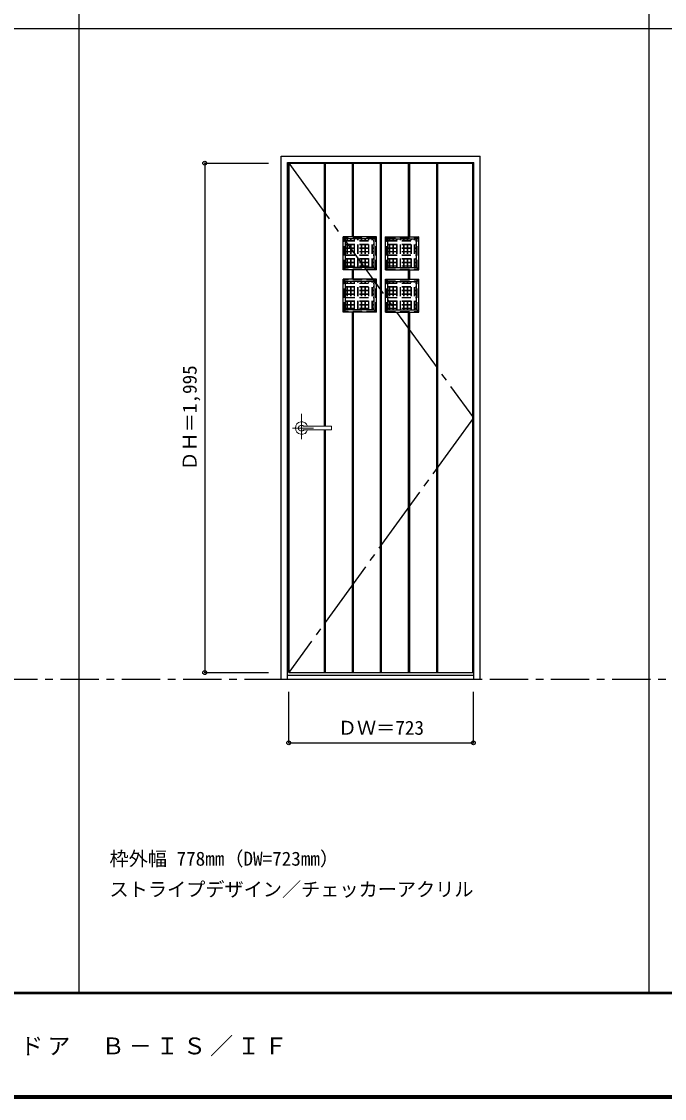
# Model space of a CAD drawing. Units: millimetres, scale not verified. Extents: x -6000 to 5700, y -4307 to 4260.
# Drawn here: x -3483 to -966, y -4205 to 12 of the extents above; entities that cross this region are included whole.
import ezdxf
from ezdxf.enums import TextEntityAlignment as Align

# ---------------------------------------------------------------- set-up
doc = ezdxf.new("R2010")
doc.units = ezdxf.units.MM
doc.header["$LTSCALE"] = 30
doc.header["$PDMODE"] = 32
doc.header["$PDSIZE"] = 15
for name, pattern in [('CHAIN1', [8, 5, -1, 1, -1]), ('CHAIN2', [12, 9, -1, 1, -1]), ('DASHED1', [1.8, 1.2, -0.6])]:
    doc.linetypes.add(name, pattern=pattern)
for name, color, linetype in [('0-1_通り芯', 4, 'CHAIN1'), ('0-2_扉', 3, 'Continuous'), ('0-3_仕上げ', 7, 'Continuous'), ('0-4_枠', 3, 'Continuous'), ('0-7', 7, 'CHAIN2'), ('0-A_文字', 7, 'Continuous'), ('0-B_寸法', 7, 'Continuous'), ('0-C_ハッチ', 4, 'DASHED1'), ('F-1_枠', 6, 'Continuous'), ('F-A_文字', 7, 'Continuous')]:
    doc.layers.add(name, color=color, linetype=linetype)
doc.layers.add('0-5_レバー', color=7, linetype='Continuous', lineweight=18)
doc.styles.add('ＭＳ ゴシック', font='')
doc.styles.get('ＭＳ ゴシック').set_extended_font_data('MS Gothic')

msp = doc.modelspace()

# ---------------------------------------------------------------- linework, layer by layer
at = {"layer": '0-1_通り芯', "color": 7}
msp.add_line((-5490, -2562.5), (5690, -2562.5), dxfattribs=at)
at = {"layer": '0-2_扉'}
for p, q in [((-2436.8, -542.5), (-1713.8, -542.5)), ((-2436.8, -2537.5), (-2436.8, -542.5)), ((-1713.8, -2537.5), (-1713.8, -542.5)), ((-2436.8, -2537.5), (-1713.8, -2537.5))]:
    msp.add_line(p, q, dxfattribs=at)
at = {"layer": '0-3_仕上げ'}
for p, q in [((-2436.8, -542.5), (-1713.8, -542.5)), ((-2436.8, -2537.5), (-2436.8, -542.5)), ((-2434.8, -2537.5), (-2434.8, -542.5)), ((-2297.3, -1573), (-2297.3, -542.5)), ((-2295.3, -1573), (-2295.3, -542.5)), ((-2293.3, -1573), (-2293.3, -542.5)), ((-2187.3, -830.5), (-2187.3, -542.5)), ((-2185.3, -830.5), (-2185.3, -542.5)), ((-2183.3, -830.5), (-2183.3, -542.5)), ((-2077.3, -2537.5), (-2077.3, -542.5)), ((-2075.3, -2537.5), (-2075.3, -542.5)), ((-2073.3, -2537.5), (-2073.3, -542.5)), ((-1967.3, -830.5), (-1967.3, -542.5)), ((-1965.3, -830.5), (-1965.3, -542.5)), ((-1963.3, -830.5), (-1963.3, -542.5)), ((-1857.3, -2537.5), (-1857.3, -542.5)), ((-1855.3, -2537.5), (-1855.3, -542.5)), ((-1853.3, -2537.5), (-1853.3, -542.5)), ((-1715.8, -681), (-1715.8, -542.5)), ((-1715.8, -2406), (-1715.8, -542.5)), ((-1713.8, -2537.5), (-1713.8, -542.5)), ((-2093.3, -830.5), (-2223.3, -830.5)), ((-2223.3, -960.5), (-2223.3, -830.5)), ((-2223.3, -830.5), (-2214.3, -839.5)), ((-2102.3, -839.5), (-2214.3, -839.5)), ((-2214.3, -951.5), (-2214.3, -839.5)), ((-2102.3, -839.5), (-2093.3, -830.5)), ((-2102.3, -951.5), (-2102.3, -839.5)), ((-2093.3, -960.5), (-2093.3, -830.5)), ((-2057.3, -830.5), (-1927.3, -830.5)), ((-2057.3, -960.5), (-2057.3, -830.5)), ((-2048.3, -839.5), (-2057.3, -830.5)), ((-2048.3, -839.5), (-1936.3, -839.5)), ((-2048.3, -951.5), (-2048.3, -839.5)), ((-1927.3, -830.5), (-1936.3, -839.5)), ((-1936.3, -951.5), (-1936.3, -839.5)), ((-1927.3, -960.5), (-1927.3, -830.5)), ((-2093.3, -960.5), (-2223.3, -960.5)), ((-2187.3, -996.5), (-2187.3, -960.5)), ((-2185.3, -996.5), (-2185.3, -960.5)), ((-2183.3, -996.5), (-2183.3, -960.5)), ((-2102.3, -951.5), (-2093.3, -960.5)), ((-2048.3, -951.5), (-2057.3, -960.5)), ((-2057.3, -960.5), (-1927.3, -960.5)), ((-1967.3, -996.5), (-1967.3, -960.5)), ((-1965.3, -996.5), (-1965.3, -960.5)), ((-1963.3, -996.5), (-1963.3, -960.5)), ((-2093.3, -996.5), (-2223.3, -996.5)), ((-2223.3, -1126.5), (-2223.3, -996.5)), ((-2223.3, -996.5), (-2214.3, -1005.5)), ((-2102.3, -1005.5), (-2214.3, -1005.5)), ((-2214.3, -1117.5), (-2214.3, -1005.5)), ((-2102.3, -1005.5), (-2093.3, -996.5)), ((-2102.3, -1117.5), (-2102.3, -1005.5)), ((-2093.3, -1126.5), (-2093.3, -996.5)), ((-2057.3, -996.5), (-1927.3, -996.5)), ((-2057.3, -1126.5), (-2057.3, -996.5)), ((-2048.3, -1005.5), (-2057.3, -996.5)), ((-2048.3, -1005.5), (-1936.3, -1005.5)), ((-2048.3, -1117.5), (-2048.3, -1005.5)), ((-1927.3, -996.5), (-1936.3, -1005.5)), ((-1936.3, -1117.5), (-1936.3, -1005.5)), ((-1927.3, -1126.5), (-1927.3, -996.5)), ((-2093.3, -1126.5), (-2223.3, -1126.5)), ((-2187.3, -2537.5), (-2187.3, -1126.5)), ((-2185.3, -2537.5), (-2185.3, -1126.5)), ((-2183.3, -2537.5), (-2183.3, -1126.5)), ((-2102.3, -1117.5), (-2093.3, -1126.5)), ((-2048.3, -1117.5), (-2057.3, -1126.5)), ((-2057.3, -1126.5), (-1927.3, -1126.5)), ((-1967.3, -2537.5), (-1967.3, -1126.5)), ((-1965.3, -2537.5), (-1965.3, -1126.5)), ((-1963.3, -2537.5), (-1963.3, -1126.5)), ((-2297.3, -2537.5), (-2297.3, -1587)), ((-2295.3, -2537.5), (-2295.3, -1587)), ((-2293.3, -2537.5), (-2293.3, -1587)), ((-1715.8, -2537.5), (-1715.8, -2406)), ((-2436.8, -2537.5), (-1713.8, -2537.5))]:
    msp.add_line(p, q, dxfattribs=at)
at = {"layer": '0-3_仕上げ', "linetype": 'DASHED1'}
for p, q in [((-2095.3, -832.5), (-2221.3, -832.5)), ((-2095.3, -958.5), (-2095.3, -832.5)), ((-2055.3, -832.5), (-1929.3, -832.5)), ((-2055.3, -958.5), (-2055.3, -832.5)), ((-2095.3, -998.5), (-2221.3, -998.5)), ((-2095.3, -1124.5), (-2095.3, -998.5)), ((-2055.3, -998.5), (-1929.3, -998.5)), ((-2055.3, -1124.5), (-2055.3, -998.5))]:
    msp.add_line(p, q, dxfattribs=at)
at = {"layer": '0-3_仕上げ', "color": 6, "linetype": 'DASHED1'}
for p, q in [((-2096.3, -833.5), (-2220.3, -833.5)), ((-2220.3, -957.5), (-2220.3, -833.5)), ((-2096.3, -957.5), (-2096.3, -833.5)), ((-2054.3, -833.5), (-1930.3, -833.5)), ((-2054.3, -957.5), (-2054.3, -833.5)), ((-1930.3, -957.5), (-1930.3, -833.5)), ((-2096.3, -957.5), (-2220.3, -957.5)), ((-2054.3, -957.5), (-1930.3, -957.5)), ((-2096.3, -999.5), (-2220.3, -999.5)), ((-2220.3, -1123.5), (-2220.3, -999.5)), ((-2096.3, -1123.5), (-2096.3, -999.5)), ((-2054.3, -999.5), (-1930.3, -999.5)), ((-2054.3, -1123.5), (-2054.3, -999.5)), ((-1930.3, -1123.5), (-1930.3, -999.5)), ((-2096.3, -1123.5), (-2220.3, -1123.5)), ((-2054.3, -1123.5), (-1930.3, -1123.5))]:
    msp.add_line(p, q, dxfattribs=at)
at = {"layer": '0-3_仕上げ', "linetype": 'DASHED1'}
for points in [[(-2095.3, -958.5), (-2221.3, -958.5), (-2221.3, -832.5)], [(-2055.3, -958.5), (-1929.3, -958.5), (-1929.3, -832.5)], [(-2095.3, -1124.5), (-2221.3, -1124.5), (-2221.3, -998.5)], [(-2055.3, -1124.5), (-1929.3, -1124.5), (-1929.3, -998.5)]]:
    msp.add_lwpolyline(points, dxfattribs=at)
at = {"layer": '0-3_仕上げ'}
for points in [[(-2102.3, -951.5), (-2214.3, -951.5), (-2223.3, -960.5)], [(-2048.3, -951.5), (-1936.3, -951.5), (-1927.3, -960.5)], [(-2102.3, -1117.5), (-2214.3, -1117.5), (-2223.3, -1126.5)], [(-2048.3, -1117.5), (-1936.3, -1117.5), (-1927.3, -1126.5)]]:
    msp.add_lwpolyline(points, dxfattribs=at)
at = {"layer": '0-4_枠'}
for p, q in [((-2465.8, -515.5), (-1687.8, -515.5)), ((-2465.8, -2562.5), (-2465.8, -515.5)), ((-2441.8, -539.5), (-1711.8, -539.5)), ((-2441.8, -2562.5), (-2441.8, -539.5)), ((-1711.8, -2562.5), (-1711.8, -539.5)), ((-1687.8, -2562.5), (-1687.8, -515.5)), ((-2465.8, -2562.5), (-1687.8, -2562.5)), ((-2441.8, -2547.5), (-1711.8, -2547.5))]:
    msp.add_line(p, q, dxfattribs=at)
at = {"layer": '0-5_レバー', "color": 4, "linetype": 'CHAIN1'}
for p, q in [((-2386.3, -1523.54), (-2386.3, -1623.39)), ((-2339.5, -1580), (-2422.52, -1580))]:
    msp.add_line(p, q, dxfattribs=at)
at = {"layer": '0-5_レバー'}
for q in [(-2269.3, -1574.51), (-2269.3, -1585.5)]:
    msp.add_line((-2269.3, -1580), q, dxfattribs=at)
for points in [[(-2376.34, -1573.01), (-2377.11, -1572.22), (-2379.08, -1570.85), (-2381.32, -1569.84), (-2383.76, -1569.21), (-2386.3, -1569), (-2388.84, -1569.21), (-2391.27, -1569.84), (-2393.52, -1570.85), (-2395.49, -1572.22), (-2397.11, -1573.89), (-2398.31, -1575.79), (-2399.05, -1577.85), (-2399.3, -1580), (-2399.05, -1582.15), (-2398.31, -1584.21), (-2397.11, -1586.11), (-2395.49, -1587.78), (-2393.52, -1589.15), (-2391.27, -1590.16), (-2388.84, -1590.79), (-2386.3, -1591), (-2383.76, -1590.79), (-2381.32, -1590.16), (-2379.08, -1589.15), (-2377.11, -1587.78), (-2376.34, -1586.99)], [(-2270.8, -1573), (-2280.53, -1573), (-2290.71, -1573), (-2300.31, -1573), (-2309.3, -1573), (-2317.71, -1573), (-2325.52, -1573), (-2332.34, -1573), (-2338.64, -1573), (-2344.4, -1573), (-2349.65, -1573), (-2354.44, -1573), (-2359.09, -1573), (-2363.3, -1573), (-2367.05, -1573), (-2369.05, -1573), (-2370.9, -1573), (-2372.91, -1573.01), (-2375.32, -1573.01), (-2376.81, -1573.01), (-2378.35, -1573.01), (-2379.87, -1573.01), (-2380.97, -1573.01), (-2381.43, -1573.01), (-2381.43, -1573.02)], [(-2381.28, -1586.99), (-2381.15, -1586.99), (-2380.71, -1586.99), (-2379.99, -1586.99), (-2378.97, -1586.99), (-2377.71, -1586.99), (-2376.36, -1586.99), (-2373.5, -1586.99), (-2370.52, -1587), (-2367.5, -1587), (-2364.46, -1587), (-2361.39, -1587), (-2358.31, -1587), (-2354.31, -1587), (-2349.9, -1587), (-2344.93, -1587), (-2339.4, -1587), (-2333.31, -1587), (-2326.66, -1587), (-2319.45, -1587), (-2310.86, -1587), (-2301.6, -1587), (-2291.66, -1587), (-2281.05, -1587), (-2270.8, -1587)], [(-2270.8, -1573), (-2279.88, -1573), (-2280.28, -1573)]]:
    msp.add_lwpolyline(points, dxfattribs=at)
for centre, radius, start, end in [((-2386.3, -1580), 24.55, 16.59952, 343.36736), ((-2270.8, -1574.5), 1.5, 0.00847, 89.9163), ((-2270.8, -1574.5), 1.5, 360, 90.17419), ((-2270.8, -1585.5), 1.5, 270.16419, 0), ((-2270.8, -1585.5), 1.5, 269.91059, 359.99153)]:
    msp.add_arc(centre, radius, start, end, dxfattribs=at)
at = {"layer": '0-7'}
msp.add_lwpolyline([(-2436.8, -542.5), (-1713.8, -1540), (-2436.8, -2537.5)], dxfattribs=at)
at = {"layer": '0-B_寸法', "color": 4}
for p, q in [((-2765.8, -542.5), (-2515.8, -542.5)), ((-2765.8, -542.5), (-2765.8, -2537.5)), ((-2765.8, -2537.5), (-2515.8, -2537.5)), ((-2436.8, -2812.5), (-2436.8, -2612.5)), ((-1713.8, -2812.5), (-1713.8, -2612.5)), ((-2436.8, -2812.5), (-1713.8, -2812.5))]:
    msp.add_line(p, q, dxfattribs=at)
at = {"layer": '0-B_寸法'}
for p in [(-2765.8, -542.5), (-2765.8, -2537.5), (-2436.8, -2812.5), (-1713.8, -2812.5)]:
    msp.add_point(p, dxfattribs=at)
at = {"layer": '0-C_ハッチ'}
for p, q in [((-2207.8, -951.5), (-2207.8, -839.5)), ((-2206.8, -951.5), (-2206.8, -839.5)), ((-2193.8, -951.5), (-2193.8, -839.5)), ((-2192.8, -951.5), (-2192.8, -839.5)), ((-2179.8, -951.5), (-2179.8, -839.5)), ((-2178.8, -951.5), (-2178.8, -839.5)), ((-2165.8, -951.5), (-2165.8, -839.5)), ((-2164.8, -951.5), (-2164.8, -839.5)), ((-2151.8, -951.5), (-2151.8, -839.5)), ((-2150.8, -951.5), (-2150.8, -839.5)), ((-2137.8, -951.5), (-2137.8, -839.5)), ((-2136.8, -951.5), (-2136.8, -839.5)), ((-2123.8, -951.5), (-2123.8, -839.5)), ((-2122.8, -951.5), (-2122.8, -839.5)), ((-2109.8, -951.5), (-2109.8, -839.5)), ((-2108.8, -951.5), (-2108.8, -839.5)), ((-2041.8, -951.5), (-2041.8, -839.5)), ((-2040.8, -951.5), (-2040.8, -839.5)), ((-2027.8, -951.5), (-2027.8, -839.5)), ((-2026.8, -951.5), (-2026.8, -839.5)), ((-2013.8, -951.5), (-2013.8, -839.5)), ((-2012.8, -951.5), (-2012.8, -839.5)), ((-1999.8, -951.5), (-1999.8, -839.5)), ((-1998.8, -951.5), (-1998.8, -839.5)), ((-1985.8, -951.5), (-1985.8, -839.5)), ((-1984.8, -951.5), (-1984.8, -839.5)), ((-1971.8, -951.5), (-1971.8, -839.5)), ((-1970.8, -951.5), (-1970.8, -839.5)), ((-1957.8, -951.5), (-1957.8, -839.5)), ((-1956.8, -951.5), (-1956.8, -839.5)), ((-1943.8, -951.5), (-1943.8, -839.5)), ((-1942.8, -951.5), (-1942.8, -839.5)), ((-2214.3, -846), (-2102.3, -846)), ((-2214.3, -847), (-2102.3, -847)), ((-2214.3, -860), (-2102.3, -860)), ((-2214.3, -861), (-2102.3, -861)), ((-2214.3, -874), (-2102.3, -874)), ((-2214.3, -875), (-2102.3, -875)), ((-2048.3, -846), (-1936.3, -846)), ((-2048.3, -847), (-1936.3, -847)), ((-2048.3, -860), (-1936.3, -860)), ((-2048.3, -861), (-1936.3, -861)), ((-2048.3, -874), (-1936.3, -874)), ((-2048.3, -875), (-1936.3, -875)), ((-2214.3, -888), (-2102.3, -888)), ((-2214.3, -889), (-2102.3, -889)), ((-2214.3, -902), (-2102.3, -902)), ((-2214.3, -903), (-2102.3, -903)), ((-2214.3, -916), (-2102.3, -916)), ((-2214.3, -917), (-2102.3, -917)), ((-2048.3, -888), (-1936.3, -888)), ((-2048.3, -889), (-1936.3, -889)), ((-2048.3, -902), (-1936.3, -902)), ((-2048.3, -903), (-1936.3, -903)), ((-2048.3, -916), (-1936.3, -916)), ((-2048.3, -917), (-1936.3, -917)), ((-2214.3, -930), (-2102.3, -930)), ((-2214.3, -931), (-2102.3, -931)), ((-2214.3, -944), (-2102.3, -944)), ((-2214.3, -945), (-2102.3, -945)), ((-2048.3, -930), (-1936.3, -930)), ((-2048.3, -931), (-1936.3, -931)), ((-2048.3, -944), (-1936.3, -944)), ((-2048.3, -945), (-1936.3, -945)), ((-2214.3, -1012), (-2102.3, -1012)), ((-2207.8, -1117.5), (-2207.8, -1005.5)), ((-2206.8, -1117.5), (-2206.8, -1005.5)), ((-2193.8, -1117.5), (-2193.8, -1005.5)), ((-2192.8, -1117.5), (-2192.8, -1005.5)), ((-2179.8, -1117.5), (-2179.8, -1005.5)), ((-2178.8, -1117.5), (-2178.8, -1005.5)), ((-2165.8, -1117.5), (-2165.8, -1005.5)), ((-2164.8, -1117.5), (-2164.8, -1005.5)), ((-2151.8, -1117.5), (-2151.8, -1005.5)), ((-2150.8, -1117.5), (-2150.8, -1005.5)), ((-2137.8, -1117.5), (-2137.8, -1005.5)), ((-2136.8, -1117.5), (-2136.8, -1005.5)), ((-2123.8, -1117.5), (-2123.8, -1005.5)), ((-2122.8, -1117.5), (-2122.8, -1005.5)), ((-2109.8, -1117.5), (-2109.8, -1005.5)), ((-2108.8, -1117.5), (-2108.8, -1005.5)), ((-2048.3, -1012), (-1936.3, -1012)), ((-2041.8, -1117.5), (-2041.8, -1005.5)), ((-2040.8, -1117.5), (-2040.8, -1005.5)), ((-2027.8, -1117.5), (-2027.8, -1005.5)), ((-2026.8, -1117.5), (-2026.8, -1005.5)), ((-2013.8, -1117.5), (-2013.8, -1005.5)), ((-2012.8, -1117.5), (-2012.8, -1005.5)), ((-1999.8, -1117.5), (-1999.8, -1005.5)), ((-1998.8, -1117.5), (-1998.8, -1005.5)), ((-1985.8, -1117.5), (-1985.8, -1005.5)), ((-1984.8, -1117.5), (-1984.8, -1005.5)), ((-1971.8, -1117.5), (-1971.8, -1005.5)), ((-1970.8, -1117.5), (-1970.8, -1005.5)), ((-1957.8, -1117.5), (-1957.8, -1005.5)), ((-1956.8, -1117.5), (-1956.8, -1005.5)), ((-1943.8, -1117.5), (-1943.8, -1005.5)), ((-1942.8, -1117.5), (-1942.8, -1005.5)), ((-2214.3, -1013), (-2102.3, -1013)), ((-2214.3, -1026), (-2102.3, -1026)), ((-2214.3, -1027), (-2102.3, -1027)), ((-2214.3, -1040), (-2102.3, -1040)), ((-2214.3, -1041), (-2102.3, -1041)), ((-2214.3, -1054), (-2102.3, -1054)), ((-2048.3, -1013), (-1936.3, -1013)), ((-2048.3, -1026), (-1936.3, -1026)), ((-2048.3, -1027), (-1936.3, -1027)), ((-2048.3, -1040), (-1936.3, -1040)), ((-2048.3, -1041), (-1936.3, -1041)), ((-2048.3, -1054), (-1936.3, -1054)), ((-2214.3, -1055), (-2102.3, -1055)), ((-2214.3, -1068), (-2102.3, -1068)), ((-2214.3, -1069), (-2102.3, -1069)), ((-2214.3, -1082), (-2102.3, -1082)), ((-2214.3, -1083), (-2102.3, -1083)), ((-2214.3, -1096), (-2102.3, -1096)), ((-2048.3, -1055), (-1936.3, -1055)), ((-2048.3, -1068), (-1936.3, -1068)), ((-2048.3, -1069), (-1936.3, -1069)), ((-2048.3, -1082), (-1936.3, -1082)), ((-2048.3, -1083), (-1936.3, -1083)), ((-2048.3, -1096), (-1936.3, -1096)), ((-2214.3, -1097), (-2102.3, -1097)), ((-2214.3, -1110), (-2102.3, -1110)), ((-2214.3, -1111), (-2102.3, -1111)), ((-2048.3, -1097), (-1936.3, -1097)), ((-2048.3, -1110), (-1936.3, -1110)), ((-2048.3, -1111), (-1936.3, -1111))]:
    msp.add_line(p, q, dxfattribs=at)
at = {"layer": 'F-1_枠'}
for p, q in [((-3258.4, 4175), (-3258.4, -3790)), ((-1026.8, 4175), (-1026.8, -3790)), ((-6000, -15.5), (5700, -15.5)), ((5700, -3790), (-6000, -3790)), ((5700, -3795), (-6000, -3795)), ((5700, -4195), (-6000, -4195)), ((5700, -4200), (-6000, -4200)), ((5700, -4205), (-6000, -4205))]:
    msp.add_line(p, q, dxfattribs=at)

# ---------------------------------------------------------------- texts
at = {"layer": '0-A_文字', "style": 'ＭＳ ゴシック'}
for s, p in [('枠外幅 778mm（DW=723mm）', (-3138.4, -3310)), ('ストライプデザイン／チェッカーアクリル', (-3138.4, -3430))]:
    msp.add_text(s, height=54.99, dxfattribs=at).set_placement(p, align=Align.BOTTOM_LEFT)
at = {"layer": '0-B_寸法', "style": 'ＭＳ ゴシック'}
msp.add_text('ＤＨ＝1,995', height=54.99, rotation=90, dxfattribs=at).set_placement((-2780.8, -1746.25), align=Align.BOTTOM_LEFT)
msp.add_text('ＤＷ＝723', height=54.99, dxfattribs=at).set_placement((-2244.55, -2797.5), align=Align.BOTTOM_LEFT)
at = {"layer": 'F-A_文字', "insert": (-5240, -4040), "char_height": 65.98, "attachment_point": 7, "style": 'ＭＳ ゴシック'}
msp.add_mtext('\\T1.18;ドレタス\u3000H20シングルドア／トイレドア\u3000Ｂ－ＩＳ／ＩＦ', dxfattribs=at)

doc.saveas('drawing.dxf')
